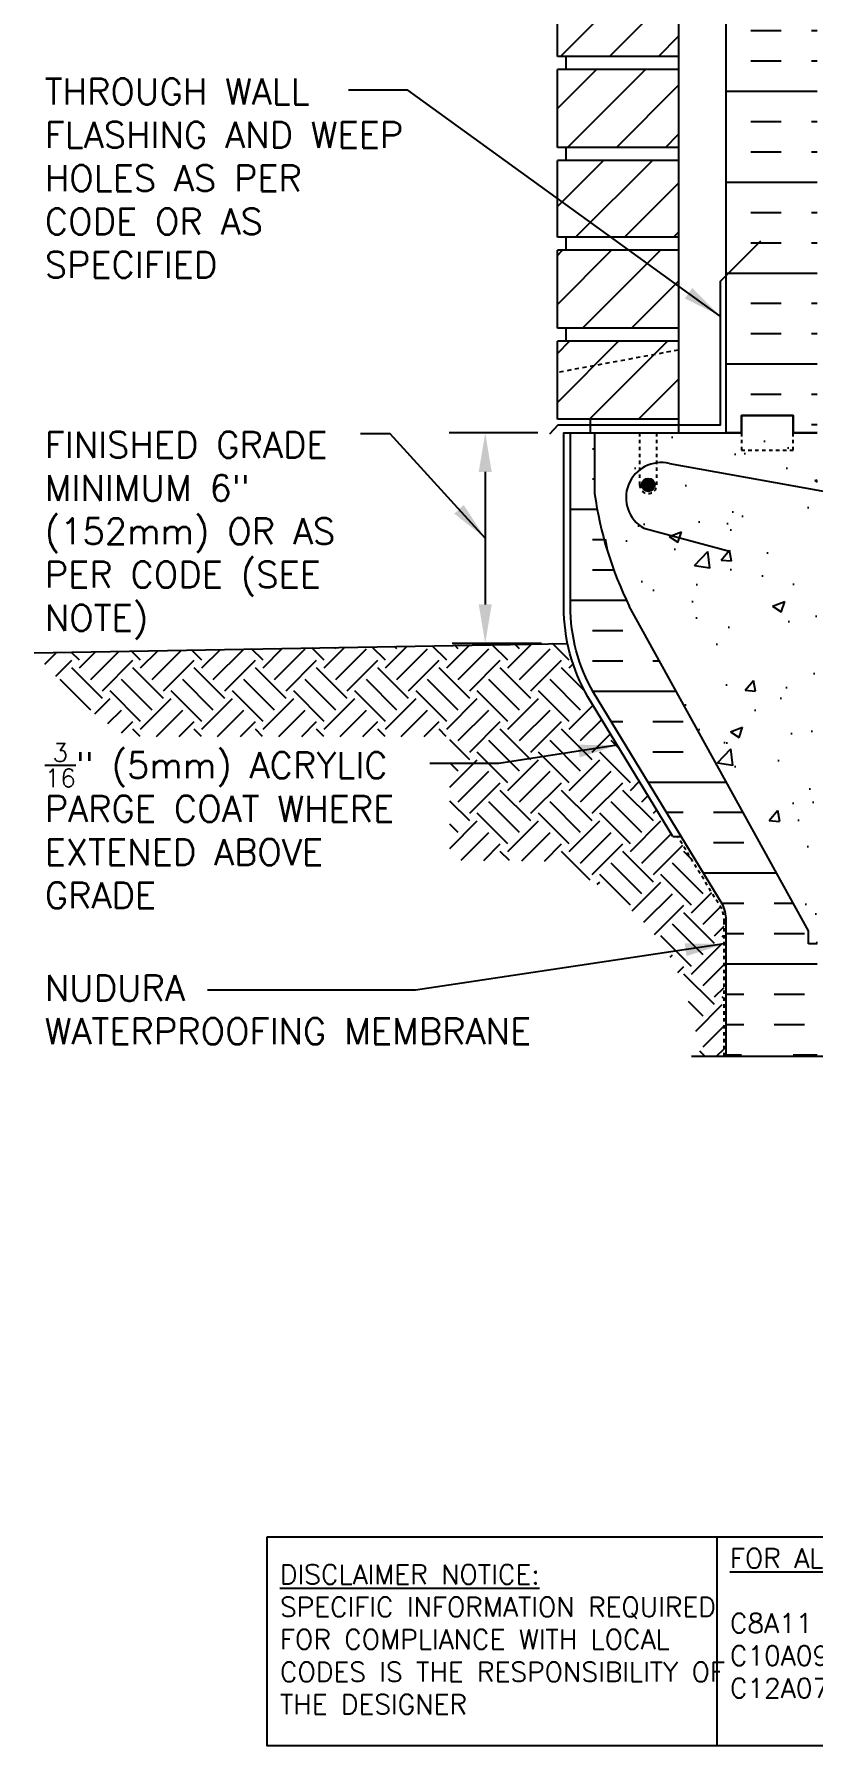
# Model space of a CAD drawing. Header units: inches. Extents: x 67 to 127, y -69.4 to 7.6.
# Drawn here: x 66.98 to 89.46, y -69.35 to -19.93 of the extents above; entities that cross this region are included whole.
import ezdxf

# ---------------------------------------------------------------- set-up
doc = ezdxf.new("R2010")
doc.units = ezdxf.units.IN
doc.header["$LTSCALE"] = 0.5
doc.header["$MEASUREMENT"] = 0
for name, pattern in [('DASHED2', [0.375, 0.25, -0.125]), ('DASHEDX2', [1.5, 1, -0.5]), ('HIDDEN2', [0.1875, 0.125, -0.0625])]:
    doc.linetypes.add(name, pattern=pattern)
for name, color, linetype in [('HATCH', 12, 'Continuous'), ('Hidden2', 12, 'HIDDEN2'), ('line25', 2, 'Continuous'), ('LINE3', 3, 'Continuous'), ('LINE50', 5, 'Continuous'), ('LINE9', 9, 'Continuous'), ('TEXT', 4, 'Continuous')]:
    doc.layers.add(name, color=color, linetype=linetype)
doc.styles.add('DIM', font='romans.shx', dxfattribs={"width": 0.7})
doc.styles.add('ROMANS', font='romans.shx', dxfattribs={"height": 1.125})
doc.styles.get("Standard").update_dxf_attribs({"font": 'romans.shx', "height": 1.125})
doc.dimstyles.new('ext_12', dxfattribs={"dimscale": 12, "dimtxt": 0.09375, "dimasz": 0.09375, "dimexe": 0.09375, "dimexo": 0.0625, "dimgap": 0.0625, "dimtad": 1, "dimdec": 1, "dimzin": 3, "dimdsep": 46, "dimlunit": 4, "dimtxsty": 'DIM', "dimcen": 0.09, "dimdle": 0.09375, "dimclrt": 4, "dimadec": 0, "dimazin": 0, "dimtfac": 1, "dimtdec": 1, "dimtmove": 2, "dimatfit": 3, "dimfxl": 1, "dimfrac": 2, "dimtolj": 1, "dimtzin": 0, "dimarcsym": 0})

msp = doc.modelspace()

# ---------------------------------------------------------------- hatches: boundary and pattern name
at = {"layer": 'HATCH'}
h = msp.add_hatch(dxfattribs=at)
h.set_pattern_fill('ANSI31', color=256, scale=8, style=0)
h.set_pattern_definition([(45, (75.7813, -62.3149), (-0.707107, 0.707107), [])])
h.paths.add_polyline_path([(85.583, -28.79), (82.083, -28.79), (82.083, -31.04), (85.583, -31.04)])
h.paths.add_polyline_path([(85.583, -26.165), (82.083, -26.165), (82.083, -28.415), (85.583, -28.415)])
h.paths.add_polyline_path([(85.583, -23.57), (82.083, -23.57), (82.083, -25.79), (85.583, -25.79)])
h.paths.add_polyline_path([(85.583, -20.945), (82.083, -20.945), (82.083, -23.195), (85.583, -23.195)])
h.paths.add_polyline_path([(85.583, -18.345), (83.958, -18.345), (83.958, -18.32), (82.083, -18.32), (82.083, -20.57), (85.583, -20.57)])
h.paths.add_polyline_path([(85.583, -15.695), (82.083, -15.695), (82.083, -17.945), (85.583, -17.945)])
h.paths.add_polyline_path([(85.583, -13.07), (82.083, -13.07), (82.083, -15.32), (85.583, -15.32)])
h.paths.add_polyline_path([(85.583, -10.445), (82.083, -10.445), (82.083, -12.695), (85.583, -12.695)])
h.paths.add_polyline_path([(85.583, -7.845), (83.958, -7.845), (83.958, -7.82), (82.083, -7.82), (82.083, -10.07), (85.583, -10.07)])
h.paths.add_polyline_path([(85.583, -5.225), (82.083, -5.225), (82.083, -7.445), (85.583, -7.445)])
h.paths.add_polyline_path([(85.583, -2.6), (82.083, -2.6), (82.083, -4.85), (85.583, -4.85)])
h.paths.add_polyline_path([(85.583, 0.025), (82.083, 0.025), (82.083, -2.225), (85.583, -2.225)])
h.paths.add_polyline_path([(85.583, 2.625), (83.958, 2.625), (83.958, 2.65), (82.083, 2.65), (82.083, 0.4), (85.583, 0.4)])
h.paths.add_polyline_path([(85.583, 4.56), (82.083, 4.56), (82.083, 3.025), (85.583, 3.025)])
h = msp.add_hatch(dxfattribs=at)
h.set_pattern_fill('INSUL', color=256, scale=7, style=0)
h.set_pattern_definition([(0, (-2836.5789, -428.4496), (0, 2.625), []), (0, (-2836.5789, -427.5746), (0, 2.625), [0.875, -0.875]), (0, (-2836.5789, -426.6996), (0, 2.625), [0.875, -0.875])])
h.paths.add_polyline_path([(86.958, -31.44), (87.395, -31.44), (87.395, -30.94), (88.895, -30.94), (88.895, -31.44), (89.583, -31.44), (89.583, -13.44), (88.895, -13.44), (88.895, -12.94), (87.395, -12.94), (87.395, -13.44), (86.958, -13.44)])
h = msp.add_hatch(dxfattribs=at)
h.set_pattern_fill('INSUL', color=256, scale=7, style=0)
h.set_pattern_definition([(0, (-2912.908, -472.0224), (0, 2.625), []), (0, (-2912.908, -471.1474), (0, 2.625), [0.875, -0.875]), (0, (-2912.908, -470.2724), (0, 2.625), [0.875, -0.875])])
h.paths.add_polyline_path([(84.158, -36.44, -0.079579), (83.158, -33.19), (83.158, -31.44), (82.458, -31.44), (82.458, -36.44, 0.131652), (83.128, -38.94), (86.866, -45.09, -0.10438), (86.958, -45.565), (86.958, -49.44), (87.395, -49.44), (87.395, -48.94), (88.895, -48.94), (88.895, -49.44), (89.583, -49.44), (89.583, -46.19), (89.333, -46.19), (89.333, -45.815)])
h = msp.add_hatch(dxfattribs=at)
h.set_pattern_fill('AR-CONC', color=256, scale=0.5, style=0)
h.set_pattern_definition([(50, (-2912.908, -472.0224), (3.586301, -0.3137607), [0.375, -4.125]), (355, (-2912.908, -472.0224), (-0.6937567, 3.7609607), [0.3, -3.3]), (100.4514, (-2912.6092, -472.0485), (2.892547, 3.4471977), [0.318701, -3.5057106]), (46.1842, (-2912.908, -471.0224), (5.336205, -0.827595), [0.5625, -6.1875]), (96.6356, (-2912.4634, -471.0913), (4.6733135, 4.870589), [0.478051, -5.258565]), (351.1842, (-2912.908, -471.0224), (4.67331, 4.870593), [0.45, -4.95]), (21, (-2912.408, -471.2724), (2.9845353, -2.0130945), [0.375, -4.125]), (326, (-2912.408, -471.2724), (1.2165767, 3.6257502), [0.3, -3.3]), (71.4514, (-2912.1593, -471.44), (4.201113, 1.6126525), [0.318701, -3.5057106]), (37.5, (-2912.908, -472.0224), (0.0607993, 1.66446927), [0, -3.26, 0, -3.35, 0, -3.3125]), (7.5, (-2912.908, -472.0224), (1.3153477, 1.9720586), [0, -1.91, 0, -3.185, 0, -1.2625]), (327.5, (-2914.023, -472.0224), (2.6691122, -0.11277436), [0, -1.25, 0, -3.9, 0, -5.175]), (317.5, (-2914.523, -472.0224), (2.9159308, 0.500525), [0, -1.625, 0, -2.59, 0, -3.675])])
h.paths.add_polyline_path([(89.333, -45.815), (89.333, -46.19), (89.583, -46.19), (89.583, -31.44), (84.958, -31.44), (84.958, -32.94, -1), (84.458, -32.94), (84.458, -31.44), (83.158, -31.44), (83.158, -33.19, 0.079579), (84.158, -36.44)])
h = msp.add_hatch(dxfattribs=at)
h.set_pattern_fill('EARTH', color=256, scale=5, angle=45, style=0)
edge = h.paths.add_edge_path()
edge.add_line((78.979, -40.203), (78.979, -43.774))
edge.add_line((78.979, -43.774), (81.969, -43.805))
edge.add_line((81.969, -43.805), (82.056, -43.845))
edge.add_line((82.056, -43.845), (82.142, -43.886))
edge.add_line((82.142, -43.886), (82.228, -43.927))
edge.add_line((82.228, -43.927), (82.313, -43.968))
edge.add_line((82.313, -43.968), (82.397, -44.01))
edge.add_line((82.397, -44.01), (82.481, -44.053))
edge.add_line((82.481, -44.053), (82.564, -44.096))
edge.add_line((82.564, -44.096), (82.646, -44.14))
edge.add_line((82.646, -44.14), (82.728, -44.185))
edge.add_line((82.728, -44.185), (82.808, -44.23))
edge.add_line((82.808, -44.23), (82.889, -44.275))
edge.add_line((82.889, -44.275), (82.968, -44.321))
edge.add_line((82.968, -44.321), (83.047, -44.368))
edge.add_line((83.047, -44.368), (83.125, -44.416))
edge.add_line((83.125, -44.416), (83.203, -44.464))
edge.add_line((83.203, -44.464), (83.279, -44.512))
edge.add_line((83.279, -44.512), (83.355, -44.562))
edge.add_line((83.355, -44.562), (83.43, -44.612))
edge.add_line((83.43, -44.612), (83.504, -44.662))
edge.add_line((83.504, -44.662), (83.578, -44.714))
edge.add_line((83.578, -44.714), (83.651, -44.766))
edge.add_line((83.651, -44.766), (83.722, -44.818))
edge.add_line((83.722, -44.818), (83.793, -44.872))
edge.add_line((83.793, -44.872), (83.863, -44.926))
edge.add_line((83.863, -44.926), (83.933, -44.98))
edge.add_line((83.933, -44.98), (84.001, -45.036))
edge.add_line((84.001, -45.036), (84.068, -45.092))
edge.add_line((84.068, -45.092), (84.135, -45.149))
edge.add_line((84.135, -45.149), (84.201, -45.206))
edge.add_line((84.201, -45.206), (84.265, -45.264))
edge.add_line((84.265, -45.264), (84.329, -45.323))
edge.add_line((84.329, -45.323), (84.392, -45.383))
edge.add_line((84.392, -45.383), (84.454, -45.443))
edge.add_line((84.454, -45.443), (84.515, -45.505))
edge.add_line((84.515, -45.505), (84.574, -45.567))
edge.add_line((84.574, -45.567), (84.633, -45.629))
edge.add_line((84.633, -45.629), (84.691, -45.693))
edge.add_line((84.691, -45.693), (84.748, -45.757))
edge.add_line((84.748, -45.757), (84.804, -45.822))
edge.add_line((84.804, -45.822), (84.858, -45.888))
edge.add_line((84.858, -45.888), (84.912, -45.955))
edge.add_line((84.912, -45.955), (84.965, -46.022))
edge.add_line((84.965, -46.022), (85.016, -46.091))
edge.add_line((85.016, -46.091), (85.066, -46.16))
edge.add_line((85.066, -46.16), (85.116, -46.23))
edge.add_line((85.116, -46.23), (85.164, -46.301))
edge.add_line((85.164, -46.301), (85.211, -46.372))
edge.add_line((85.211, -46.372), (85.257, -46.445))
edge.add_line((85.257, -46.445), (85.301, -46.518))
edge.add_line((85.301, -46.518), (85.345, -46.592))
edge.add_line((85.345, -46.592), (85.387, -46.667))
edge.add_line((85.387, -46.667), (85.428, -46.743))
edge.add_line((85.428, -46.743), (85.468, -46.82))
edge.add_line((85.468, -46.82), (85.507, -46.898))
edge.add_line((85.507, -46.898), (85.544, -46.976))
edge.add_line((85.544, -46.976), (85.58, -47.056))
edge.add_line((85.58, -47.056), (85.615, -47.136))
edge.add_line((85.615, -47.136), (85.649, -47.218))
edge.add_line((85.649, -47.218), (85.681, -47.3))
edge.add_line((85.681, -47.3), (85.713, -47.383))
edge.add_line((85.713, -47.383), (85.743, -47.467))
edge.add_line((85.743, -47.467), (85.772, -47.551))
edge.add_line((85.772, -47.551), (85.8, -47.636))
edge.add_line((85.8, -47.636), (85.827, -47.722))
edge.add_line((85.827, -47.722), (85.854, -47.809))
edge.add_line((85.854, -47.809), (85.879, -47.896))
edge.add_line((85.879, -47.896), (85.904, -47.984))
edge.add_line((85.904, -47.984), (85.927, -48.072))
edge.add_line((85.927, -48.072), (85.951, -48.161))
edge.add_line((85.951, -48.161), (85.973, -48.25))
edge.add_line((85.973, -48.25), (85.995, -48.34))
edge.add_line((85.995, -48.34), (86.016, -48.43))
edge.add_line((86.016, -48.43), (86.037, -48.521))
edge.add_line((86.037, -48.521), (86.057, -48.612))
edge.add_line((86.057, -48.612), (86.077, -48.703))
edge.add_line((86.077, -48.703), (86.096, -48.795))
edge.add_line((86.096, -48.795), (86.115, -48.886))
edge.add_line((86.115, -48.886), (86.134, -48.978))
edge.add_line((86.134, -48.978), (86.153, -49.071))
edge.add_line((86.153, -49.071), (86.171, -49.163))
edge.add_line((86.171, -49.163), (86.189, -49.255))
edge.add_line((86.189, -49.255), (86.208, -49.348))
edge.add_line((86.208, -49.348), (86.226, -49.44))
edge.add_line((86.226, -49.44), (86.897, -49.44))
edge.add_line((86.897, -49.44), (86.897, -45.558))
edge.add_arc((85.945, -45.54), 0.952, 358.9548, 381.9741)
edge.add_line((86.828, -45.184), (85.56, -43.098))
edge.add_line((85.56, -43.098), (85.417, -43.098))
edge.add_line((85.417, -43.098), (82.966, -39.065))
edge.add_arc((87.458, -36.47), 5.188, 191.6439, 210.0236, ccw=False)
edge.add_line((82.377, -37.517), (66.977, -37.786))
edge.add_line((66.977, -37.786), (67.039, -37.855))
edge.add_line((67.039, -37.855), (67.102, -37.924))
edge.add_line((67.102, -37.924), (67.164, -37.993))
edge.add_line((67.164, -37.993), (67.226, -38.063))
edge.add_line((67.226, -38.063), (67.289, -38.131))
edge.add_line((67.289, -38.131), (67.352, -38.2))
edge.add_line((67.352, -38.2), (67.414, -38.269))
edge.add_line((67.414, -38.269), (67.477, -38.337))
edge.add_line((67.477, -38.337), (67.54, -38.405))
edge.add_line((67.54, -38.405), (67.603, -38.473))
edge.add_line((67.603, -38.473), (67.667, -38.54))
edge.add_line((67.667, -38.54), (67.73, -38.607))
edge.add_line((67.73, -38.607), (67.794, -38.674))
edge.add_line((67.794, -38.674), (67.858, -38.74))
edge.add_line((67.858, -38.74), (67.922, -38.805))
edge.add_line((67.922, -38.805), (67.987, -38.871))
edge.add_line((67.987, -38.871), (68.052, -38.935))
edge.add_line((68.052, -38.935), (68.117, -38.999))
edge.add_line((68.117, -38.999), (68.183, -39.062))
edge.add_line((68.183, -39.062), (68.248, -39.125))
edge.add_line((68.248, -39.125), (68.315, -39.187))
edge.add_line((68.315, -39.187), (68.381, -39.248))
edge.add_line((68.381, -39.248), (68.448, -39.309))
edge.add_line((68.448, -39.309), (68.516, -39.368))
edge.add_line((68.516, -39.368), (68.584, -39.427))
edge.add_line((68.584, -39.427), (68.652, -39.485))
edge.add_line((68.652, -39.485), (68.721, -39.542))
edge.add_line((68.721, -39.542), (68.79, -39.598))
edge.add_line((68.79, -39.598), (68.86, -39.653))
edge.add_line((68.86, -39.653), (68.93, -39.707))
edge.add_line((68.93, -39.707), (69.001, -39.76))
edge.add_line((69.001, -39.76), (69.073, -39.813))
edge.add_line((69.073, -39.813), (69.144, -39.864))
edge.add_line((69.144, -39.864), (69.217, -39.914))
edge.add_line((69.217, -39.914), (69.29, -39.964))
edge.add_line((69.29, -39.964), (69.363, -40.012))
edge.add_line((69.363, -40.012), (69.437, -40.06))
edge.add_line((69.437, -40.06), (69.511, -40.107))
edge.add_line((69.511, -40.107), (69.586, -40.153))
edge.add_line((69.586, -40.153), (69.661, -40.198))
edge.add_line((69.661, -40.198), (69.669, -40.203))
edge.add_line((69.669, -40.203), (78.979, -40.203))
at = {"layer": 'LINE3'}
msp.add_hatch(color=256, dxfattribs=at).paths.add_polyline_path([(84.52, -32.94, 1), (84.895, -32.94, 1)])

# ---------------------------------------------------------------- linework, layer by layer
at = {"layer": 'Hidden2', "color": 9}
for p, q in [((83.158, -31.44), (84.458, -31.44)), ((84.958, -31.44), (86.958, -31.44))]:
    msp.add_line(p, q, dxfattribs=at)
at = {"layer": 'Hidden2'}
for p, q in [((83.158, -31.44), (84.458, -31.44)), ((84.458, -31.44), (84.458, -32.94)), ((84.958, -31.44), (86.958, -31.44)), ((84.958, -32.94), (84.958, -31.44))]:
    msp.add_line(p, q, dxfattribs=at)
msp.add_lwpolyline([(86.958, -31.44), (87.395, -31.44), (87.395, -30.94), (88.895, -30.94), (88.895, -31.44), (89.583, -31.44)], dxfattribs=at)
msp.add_arc((84.708, -32.94), 0.25, 180, 0, dxfattribs=at)
at = {"layer": 'line25'}
for p, q in [((85.583, -7.82), (85.583, -31.415)), ((82.083, -20.57), (82.083, -18.32)), ((85.583, -20.57), (82.083, -20.57)), ((82.333, -20.945), (82.333, -20.57)), ((85.583, -20.945), (82.083, -20.945)), ((82.083, -23.195), (82.083, -20.945)), ((85.583, -23.195), (82.083, -23.195)), ((82.333, -23.57), (82.333, -23.195)), ((85.583, -23.57), (82.083, -23.57)), ((82.083, -25.79), (82.083, -23.57)), ((85.583, -25.79), (82.083, -25.79)), ((85.583, -26.165), (82.083, -26.165)), ((82.083, -28.415), (82.083, -26.165)), ((82.333, -26.165), (82.333, -25.79)), ((85.583, -28.415), (82.083, -28.415)), ((82.333, -28.79), (82.333, -28.415)), ((85.583, -28.79), (82.083, -28.79)), ((82.083, -31.04), (82.083, -28.79)), ((85.583, -31.04), (82.083, -31.04)), ((83.033, -31.04), (83.033, -31.415)), ((83.158, -31.44), (83.158, -33.19)), ((89.333, -45.815), (84.158, -36.44)), ((89.333, -46.19), (89.333, -45.815)), ((89.583, -46.19), (89.333, -46.19))]:
    msp.add_line(p, q, dxfattribs=at)
msp.add_arc((93.803, -31.693), 10.75, 188.0028, 206.2026, dxfattribs=at)
at = {"layer": 'LINE3'}
for p, q in [((85.318, -32.326), (92.841, -33.669)), ((84.581, -34.191), (87.014, -34.843))]:
    msp.add_line(p, q, dxfattribs=at)
msp.add_circle((84.708, -32.94), 0.188, dxfattribs=at)
msp.add_arc((85.077, -33.309), 1.012, 76.184, 240.6907, dxfattribs=at)
at = {"layer": 'LINE50'}
for p, q in [((86.958, -31.44), (86.958, -13.44)), ((66.977, -37.786), (82.377, -37.517))]:
    msp.add_line(p, q, dxfattribs=at)
for points in [[(89.583, -31.44), (88.895, -31.44), (88.895, -30.94), (87.395, -30.94), (87.395, -31.44), (86.958, -31.44)], [(86.958, -31.44), (87.395, -31.44), (87.395, -30.94), (88.895, -30.94), (88.895, -31.44), (89.583, -31.44)]]:
    msp.add_lwpolyline(points, dxfattribs=at)
msp.add_lwpolyline([(86.958, -49.44), (86.958, -45.565, 0.10438), (86.866, -45.09), (83.128, -38.94, -0.131652), (82.458, -36.44), (82.458, -31.44), (83.158, -31.44)], format="xyb", dxfattribs=at)
at = {"layer": 'LINE9'}
for p, q in [((86.783, -27.065), (87.958, -25.891)), ((85.417, -43.098), (85.637, -43.098)), ((85.958, -49.44), (91.583, -49.44))]:
    msp.add_line(p, q, dxfattribs=at)
at = {"layer": 'LINE9', "linetype": 'DASHED2'}
msp.add_line((85.583, -29.049), (82.083, -29.697), dxfattribs=at)
at = {"layer": 'LINE9'}
msp.add_lwpolyline([(86.783, -27.065), (86.783, -31.215), (82.096, -31.215), (81.858, -31.475)], dxfattribs=at)
msp.add_lwpolyline([(85.417, -43.098), (82.966, -39.065, -0.131757), (82.27, -36.47), (82.27, -31.44), (86.958, -31.44)], format="xyb", dxfattribs=at)
at = {"layer": 'LINE9', "color": 8, "linetype": 'DASHED2', "ltscale": 0.15}
msp.add_lwpolyline([(87.395, -31.44), (87.395, -31.44), (87.395, -31.94), (88.895, -31.94), (88.895, -31.44), (88.895, -31.44)], dxfattribs=at)
at = {"layer": 'LINE9', "linetype": 'DASHEDX2', "ltscale": 0.1}
msp.add_lwpolyline([(86.897, -49.44), (86.897, -45.558, 0.10078), (86.828, -45.184), (85.56, -43.098)], format="xyb", dxfattribs=at)
at = {"layer": 'TEXT'}
for p, q in [((81.52, -31.44), (78.961, -31.44)), ((80, -32.565), (80, -36.392)), ((81.627, -37.517), (79.041, -37.517))]:
    msp.add_line(p, q, dxfattribs=at)
msp.add_lwpolyline([(73.705, -63.313), (86.688, -63.313), (86.688, -69.351), (73.705, -69.351)], close=True, dxfattribs=at)
msp.add_lwpolyline([(86.688, -63.313), (104.349, -63.313), (104.349, -69.351), (86.688, -69.351)], dxfattribs=at)
for points in [[(79.812, -32.565), (80.187, -32.565), (80, -31.44)], [(79.812, -36.392), (80.187, -36.392), (80, -37.517)]]:
    msp.add_solid(points, dxfattribs=at)

# ---------------------------------------------------------------- texts
at = {"layer": 'TEXT', "char_height": 0.75, "attachment_point": 4, "style": 'ROMANS'}
for s, insert, width in [('THROUGH WALL FLASHING AND WEEP HOLES AS PER CODE OR AS SPECIFIED', (67.279, -24.083), 11.43486), ('FINISHED GRADE MINIMUM 6" (152mm) OR AS PER CODE (SEE NOTE)', (67.279, -34.406), 10.75183), ('\\A1;{\\H0.7x;\\S3/16;}" (5mm) ACRYLIC PARGE COAT WHERE EXTENED ABOVE GRADE', (67.279, -42.788), 11.43486), ('NUDURA \\PWATERPROOFING MEMBRANE ', (67.279, -48.094), 16.25496)]:
    msp.add_mtext(s, dxfattribs=dict(at, insert=insert, width=width))
at = {"layer": 'TEXT', "char_height": 0.5625, "attachment_point": 4}
for s, insert, width in [('{\\LFOR ALTERNATE CORE THICKNESS SEE:\\P}        ALT. HANGER  LEDGER BRD.\\PC8A11     C6A23      C6A08     \\PC10A09    C8A23      C8A06\\PC12A07    C10A21     C10A04\\P          C12A19     C12A02', (87.064, -66.279), 23.33295), ('{\\LDISCLAIMER NOTICE:}\\PSPECIFIC INFORMATION REQUIRED FOR COMPLIANCE WITH LOCAL CODES IS THE RESPONSIBILITY OF THE DESIGNER', (74.072, -66.279), 14.00235)]:
    msp.add_mtext(s, dxfattribs=dict(at, insert=insert, width=width))

# ---------------------------------------------------------------- leaders
at = {"layer": 'TEXT'}
for points in [[(86.783, -28.065), (77.769, -21.54), (76.048, -21.54)], [(80, -34.478), (77.257, -31.47), (76.397, -31.47)]]:
    msp.add_leader(points, dimstyle='ext_12', dxfattribs=at)
for points in [[(83.812, -40.457), (80.392, -40.983), (78.396, -40.983)], [(86.897, -46.198), (77.991, -47.529), (71.977, -47.529)]]:
    msp.add_leader(points, dimstyle='ext_12', override={"dimgap": 0.0625, "dimtad": 0}, dxfattribs=at)

doc.saveas('drawing.dxf')
